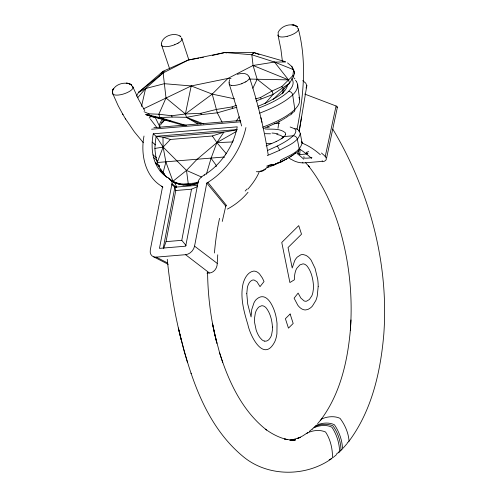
<?xml version="1.0" encoding="UTF-8"?>
<svg xmlns="http://www.w3.org/2000/svg" width="497" height="497" viewBox="0 0 497 497"><rect width="100%" height="100%" fill="white"/><g stroke="black" fill="none" stroke-linecap="round" stroke-linejoin="round"><path stroke-width="0.75" d="M302.897 162.227L302.884 162.991L322.037 161.401L322.205 160.618M112.67 93.175L112.726 92.809M133.016 87.584L132.972 87.876A10.692 3.678 -17.8 0 1 129.257 91.541A10.642 3.703 -17.7 0 1 113.347 94.43L113.105 94.219M278.047 35.057L278.103 34.691A10.692 3.672 -18 0 1 278.612 33.721M320.919 419.704C340.178 393.978 347.565 361.487 350.36 330.014L350.335 330.368C352.907 296.063 349.285 261.292 339.544 228.291L339.737 228.943C332.878 206.392 323.112 184.393 308.401 165.824L309.271 166.862L305.357 162.382M350.335 330.368L350.963 319.931M308.712 151.616L306.239 152.355L307.947 153.697A33.641 27.279 -64.2 0 1 305.624 154.076L302.046 154.381A33.647 27.285 -64.2 0 1 299.753 154.381L300.126 149.094M217.748 254.799L217.232 263.391L194.551 246.145L206.783 183.082C226.731 171.03 240.927 150.206 245.934 127.561M287.72 84.763C285.676 93.492 275.922 97.418 268.914 101.475A54.651 18.78 -17.9 0 1 257.912 106.277M273.164 99.412L289.589 83.223L293.317 76.898L292.907 75.631L293.572 69.673L291.857 66.511L287.533 62.883M277.997 128.245L279.003 121.43M299.753 154.381L298.032 153.039L298.43 150.653M299.169 131.338L301.555 117.118M299.169 131.332L306.835 85.59L305.723 83.117L302.76 80.644M144 136.035C140.396 154.368 145.074 177.044 162.55 186.76L150.318 249.823A8.809 6.598 -49.4 0 0 156.22 257.148L167.7 263.019M296.964 129.437C303.568 96.493 307.003 61.97 298.355 29.05M320.646 420.624L320.801 419.99A4.448 3.28 37.9 0 1 321.267 419.195C326.709 416.505 334.382 415.66 340.01 418.331C344.912 424.655 348.527 433.049 349.037 441.032A4.448 3.274 37.9 0 1 348.571 441.821L347.241 442.721M163.277 248.065L174.876 187.189L197.253 185.331M163.724 248.196L166.035 241.641L175.783 190.506L174.876 187.189M186.071 245.487L181.778 240.331L191.525 189.195L197.688 186.505M166.16 176.628A47.116 35.306 -49.4 0 1 164.389 174.559L159.997 170.806A47.116 35.306 -49.4 0 0 168.52 178.013L171.005 180.038L172.055 182.3A4.84 3.628 -49.4 0 1 171.999 183.679L159.45 248.37L185.692 246.183L198.235 181.498A4.84 3.628 -49.4 0 1 198.738 180.051L200.769 177.504L204.224 174.956A47.308 35.449 -49.4 0 0 215.704 166.172L216.04 166.458M176.075 187.642L176.149 187.232A4.84 3.628 -49.4 0 0 176.205 185.853L174.869 183.275L168.52 178.013M222.252 221.445L225.756 206.131L226.638 205.628L207.889 182.38M231.03 78.495L227.955 78.408L191.202 85.95L185.393 113.968L186.481 117.329L197.862 124.001M326.628 157.872L337.351 107.364M304.704 94.057L336.065 105.985L325.28 156.381L321.466 153.02M315.036 427.122L315.21 426.457A4.448 3.423 43.9 0 1 315.707 425.631C321.099 422.872 328.884 421.947 334.425 424.798C339.122 431.582 342.303 440.398 342.464 448.642A4.448 3.423 43.9 0 1 341.967 449.468L340.607 450.406M277.935 33.069C280.308 25.968 291.503 22.172 297.386 27.018L296.193 25.931L293.541 24.999L295.423 25.521L294.963 25.353L297.156 26.751M141.483 106.476L145.602 88.528L163.109 72.966L188.22 60.044L224.973 52.502L254.091 52.639L284.98 61.553M167.166 177.591L162.904 173.291L165.899 162.059L163.128 147.093L162.966 137.178L156.176 136.302A55.248 21.278 -71.1 0 0 154.884 148.435M206.367 174.248L211.063 158.301L216.866 142.62L223.905 132.109L237.187 129.829M312.619 429.246L312.725 428.917A4.448 3.479 46.7 0 1 313.24 428.079C318.608 425.302 326.436 424.332 331.94 427.258C336.537 434.223 339.526 443.2 339.538 451.537A4.448 3.479 46.7 0 1 339.029 452.382L336.668 453.686M293.317 76.898L294.653 73.028L293.572 69.673L274.499 62.069L251.836 54.757L224.973 52.502L212.343 55.447M170.39 139.464L162.966 137.178L223.905 132.109L212.374 135.973L170.39 139.464L163.128 147.093L157.214 162.507L158.388 165.414A44.755 21.862 89.6 0 0 161.19 170.806L162.904 173.291M198.812 58.124L188.22 60.044L162.948 71.351L166.01 97.959L158.847 114.235L159.935 117.596L186.493 125.567M252.886 88.249L257.154 79.253L253.072 65.486L251.836 54.757L254.091 52.639L259.043 54.502M229.657 79.632L228.943 82.608M306.407 87.323L306.835 85.59M136.352 96.176L138.57 92.33L162.948 71.351L164.464 71.301M282.781 93.281L283.893 90.659L283.818 88.255M197.092 182.734L196.259 183.958L189.748 185.095L183.474 185.021A47.116 35.306 -49.4 0 1 171.484 180.951M225.501 154.542L223.681 157.108L224.017 157.394M225.551 154.474L226.197 153.511A60.789 45.55 -49.4 0 0 233 140.75M236.156 121.169L239.268 116.752M160.512 125.095L161.115 124.238M348.919 441.311C371.899 410.534 380.627 371.644 383.821 334.021L383.846 333.667C386.716 293.441 381.64 252.811 370.172 214.201L369.979 213.548C361.002 184.089 348.708 155.58 332.822 129.177M306.189 87.665L305.935 88M282.246 93.697L282.557 93.281M282.619 93.194L283.675 91.771M170.601 180.274A39.238 23.657 -3.4 0 0 174.198 182.343A36.399 15.879 -12.1 0 0 182.486 184.449L182.772 184.089L194.631 183.101A37.536 33.958 73 0 0 198.719 181.883M161.084 73.662L162.948 71.351M320.31 420.474L317.626 423.661M347.31 443.324L343.16 448.114M137.539 97.859L145.602 88.528L164.339 83.695L191.202 85.95L212.213 94.113L234.671 98.866M265.063 103.593L273.114 94.362L289.589 83.223L288.508 79.862L274.499 62.069L253.072 65.486L227.955 78.408L212.213 94.113L185.393 113.968L171.664 115.739L158.847 114.235L148.839 113.825L144.049 111.719M190.301 184.462L189.748 185.095L188.264 183.822L186.499 170.409L163.128 147.093L156.176 136.302L237.063 129.58M247.096 188.972L245.158 191.065M169.645 179.485A39.089 24.285 82.9 0 0 172.95 181.268L186.499 170.409L196.88 159.512L216.866 142.62L236.15 131.599M163.24 118.882C160.978 120.951 158.562 124.238 159.935 127.431M255.452 98.928L260.59 97.487L272.033 91.007L281.929 86.509L292.907 75.631M258.31 108.24C268.1 104.42 277.898 100.096 286.166 93.498C290.366 90.243 295.814 83.931 291.708 78.607M149.168 118.093L150.765 116.515L155.201 117.404L160.053 127.257M292.317 112.701L292.714 112.316A3.541 2.752 45.3 0 0 294.827 109.477C297.405 106.867 300.076 103.494 299.66 99.599L297.604 84.155L296.423 81.446M161.096 123.262L164.762 120.187M184.17 184.387L183.244 184.822A47.116 35.306 -49.4 0 1 172.676 181.573M265.584 169.204L265.131 169.583M291.031 113.863L291.472 113.471M312.278 428.961L309.277 431.464M336.761 454.451L333.176 457.445M295.982 152.765L295.529 153.144M329.144 459.793L331.884 458.352A4.448 3.591 53.8 0 0 332.431 457.482C332.673 448.884 330.35 439.23 325.572 432.023C320.062 429.458 312.47 430.253 307.227 433.098A4.448 3.597 53.8 0 0 306.835 433.657M290.285 115.024L292.298 113.397M295.373 153.269L294.895 153.654M145.602 88.528L138.57 92.33L163.109 72.966M289.602 115.031L288.583 115.813M293.547 154.666L293.895 154.412M288.049 116.199L285.787 117.752M292.826 155.17L293.187 154.915M292.453 155.424L291.944 155.735M307.755 432.626L302.779 435.875L297.666 438.453L300.275 437.366L291.093 440.168M331.356 458.83C306.034 476.822 268.604 477.039 244.102 457.339C205.137 425.78 189.73 374.931 178.348 328.014L184.114 351.044L187.537 362.624L187.412 362.238M291.696 155.934L289.683 157.195M264.249 170.216L263.652 170.577M290.534 156.642L291.23 156.201M285.191 118.137L283.333 119.286M138.57 92.33L141.602 90.466M289.099 157.512L289.826 157.077M178.286 43.015L177.591 43.413M245.909 81.732L245.164 82.16M289.26 157.45L287.962 158.208M282.694 119.665L278.649 121.895M286.067 159.239L287.608 158.381M286.831 158.847L286.135 159.226M285.284 159.661L285.905 159.351M256.359 171.695C258.676 172.428 263.969 169.315 263.422 170.707M285.669 159.475L283.054 160.835M277.941 122.262L263.18 128.729M283.327 160.68L281.867 161.407M277.146 146.124C282.799 143.223 288.521 140.179 293.18 135.793C295.007 134.165 297.274 130.823 294.74 128.847A3.541 3.361 -52.9 0 1 298.772 130.891M282.818 160.953L282.333 161.196M282.091 161.32L281.6 161.556M277.028 146.18L267.759 150.405M276.108 141.602L266.125 145.925M143.372 108.893L191.202 85.95M280.768 161.96L281.109 161.798L278.892 162.823M339.134 451.897L340.507 450.953A4.448 3.454 45.3 0 0 341.01 450.12C340.818 441.746 337.917 432.502 332.847 425.774C327.262 423.382 319.77 424.071 314.483 426.873A4.448 3.454 45.3 0 0 313.974 427.712M279.357 150.398L267.274 155.617M280.525 160.338L280.513 160.345A3.541 0.429 64.1 0 1 280.675 162.01L277.053 163.681M280.557 160.326C288.21 155.797 299.84 152.517 302.095 143.012L300.225 133.171L299.324 131.612M252.712 53.26L254.091 52.639M256.117 100.984L273.114 94.362L272.033 91.007L257.154 79.253L249.469 79.029M276.81 163.786L276.04 164.128M275.785 164.24L273.723 165.116M275.307 164.42L274.611 164.718M274.288 164.855L273.965 164.998M273.462 165.228L272.685 165.544M272.163 165.762L271.474 166.035M271.511 164.29L266.721 166.153M270.952 166.246L270.088 166.588M242.12 83.564L241.505 83.794M269.393 166.855L268.697 167.122M166.01 97.959L185.393 113.968L200.912 113.304L216.226 109.464L232.142 106.898L236.491 105.246M266.976 167.756L268.312 167.253M259.614 113.154C268.939 109.62 278.158 105.563 286.434 99.94C291.379 96.269 297.784 91.703 297.709 84.857M262.615 127.238C274.015 122.778 285.744 117.932 294.827 109.477L292.683 94.865A3.541 2.752 45.3 0 0 288.527 91.367M338.817 452.028L338.159 452.251M236.895 107.215L217.313 112.819L201.335 114.608L186.481 117.329L172.08 117.043L159.935 117.596L145.484 114.353M237.311 74.301C241.033 73.276 246.425 72.425 248.867 76.227M197.874 182.759A36.399 10.766 -25.6 0 1 196.004 183.325L189.512 184.89L183.244 184.822M200.322 57.851L203.348 57.304M197.564 183.312A47.308 35.449 -49.4 0 1 196.023 183.753L189.512 184.896L182.492 184.443M163.128 147.093L154.884 148.435A50.234 20.725 -82.3 0 0 157.207 162.519L224.128 157.009M292.497 440.081L295.23 439.696L289.869 440.212L295.38 440.069L289.956 439.882L284.508 439L287.073 439.553C279.208 437.708 271.94 433.937 265.454 429.178L266.547 429.992C242.194 410.92 228.651 381.615 219.568 352.771L222.731 362.493M153.896 127.661L240.604 120.448M151.591 129.214L240.79 121.796M159.295 166.184L155.331 162.792A61.361 45.979 -49.4 0 1 153.573 157.45L152.983 154.828A61.361 45.979 -49.4 0 1 152.212 142.111A63.983 47.942 -49.4 0 1 153.269 133.817L237.237 126.834A62.28 46.668 -49.4 0 1 233.006 140.75L233.341 141.036M274.226 123.716L279.606 123.268M175.783 190.506L191.525 189.195M166.035 241.641L181.778 240.331M156.226 257.129L185.567 254.688A8.809 6.598 -49.4 0 0 194.557 246.145M206.994 273.17L209.392 272.971L185.567 254.688M212.374 135.973L216.866 142.62L232.708 141.956M274.499 62.069L285.7 61.982M266.479 143.583L271.741 143.633M265.249 128.984C271.772 129.493 279.805 128.12 285.16 132.637A20.681 6.281 -21.8 0 1 285.508 134.532M265.025 133.687L270.542 133.792M257.154 79.253L288.508 79.862L253.072 65.486M298.032 153.039L296.355 152.846M291.994 24.85L294.118 25.111M194.631 183.101L196.011 183.318M276.661 134.376L280.668 135.377L282.737 136.799A22.458 6.504 -20.7 0 1 282.886 137.048L283.017 137.452M283.445 61.404L284.949 61.69M290.161 126.996L294.622 128.754M146.211 114.757L172.459 121.653M146.168 114.826L184.064 125.449M301.418 141.869L302.313 142.154M224.973 52.502L226.427 52.999M203.832 123.995L186.481 117.329L201.061 124.144M186.499 170.409L201.645 177.081M153.747 256.893L168.222 264.311M161.196 170.8L162.444 171.471M180.84 36.722C174.925 31.653 162.159 35.883 161.376 43.842M150.715 116.484L150.051 116.043M161.68 186.226L162.904 187.158M131.817 85.217L129.232 83.639L129.748 83.794L127.81 83.297L129.748 83.794L131.817 85.217C125.778 80.582 113.198 84.285 112.384 92.312M171.819 184.604L175.503 187.717M158.388 165.414L159.344 166.222M289.068 157.791L290.739 159.257M225.458 154.61L225.787 154.896M223.892 157.537L223.557 157.251A55.72 41.754 -49.4 0 1 216.692 165.19L215.822 166.041L216.158 166.327M204.224 174.956L204.553 175.242M153.269 133.817L156.387 136.482M152.212 142.111L155.53 144.956M196.023 183.753L196.259 183.958A47.308 35.449 -49.4 0 0 197.812 183.505M152.983 154.828L156.487 157.822M153.573 157.45L157.207 160.562M159.282 166.24L155.406 162.923A55.72 41.754 -49.4 0 0 159.363 169.955L164.085 174.242L163.519 173.273L165.234 175.658A40.425 24.372 -3.4 0 0 166.278 176.783M165.899 162.059L172.956 181.268L174.205 182.337M171.999 183.679L176.149 187.232M163.221 173.608L164.389 174.664M179.964 35.865L180.566 36.455M293.994 77.961L294.907 78.886M295.479 80.297L296.255 81.21M143.248 142.589L134.333 131.804L125.25 118.441M216.866 142.62L226.265 153.654M206.783 183.082L225.756 206.131M156.704 127.356L150.262 118.945M301.455 141.682L302.095 143.012M164.085 174.242L163.525 173.509A55.72 41.754 -49.4 0 1 160.637 168.8M211.063 158.301L216.394 165.613M144.757 110.601L138.713 99.729L132.836 86.838M112.707 93.566L118.18 105.743L123.039 114.708M122.641 114.043L125.648 119.112M163.513 173.062L164.389 174.559M222.153 122.318L217.313 112.819L212.213 94.113M298.939 97.331L299.66 99.599M292.578 68.462L294.653 73.028M159.282 166.06L159.158 165.731M169.663 68.884L161.637 45.215M188.574 59.05L181.852 38.654M190.997 373.16L191.159 373.638M229.21 83.962L236.379 106.917L241.635 125.977M291.857 66.511L292.279 67.809M281.929 86.509L282.339 87.776M260.59 97.487L261.006 98.785M232.142 106.898L232.559 108.203M200.912 113.304L201.335 114.608M171.664 115.739L172.08 117.043M148.839 113.825L149.262 115.13M249.426 77.402C257.794 102.606 264.05 128.487 268.175 154.722M219.686 353.156L214.511 333.462L212.492 323.584L216.872 343.241C210.89 320.056 207.833 296.144 207.591 272.207M181.15 339.811C174.565 313.365 169.98 286.427 167.265 259.316M260.882 117.627L261.962 122.274M278.09 35.449L280.917 49.414L282.433 61.473M282.538 89.615L283.041 92.268M112.552 93.038L112.334 91.262L112.428 92.051M300.287 133.525C297.976 142.496 287.241 145.776 279.569 150.293A3.541 0.54 63.7 0 0 277.22 146.087M303.891 156.567L303.978 158.096A16.569 7.014 12.1 0 0 311.936 157.443M272.455 327.032C272.008 320.435 270.411 313.545 266.386 308.177A14.786 7.803 85.2 0 0 265.205 307.028A15.196 8.02 85.2 0 0 263.975 306.233L263.565 306.053A13.792 7.281 85.2 0 0 261.54 305.773L259.154 306.835A19.42 10.251 85.2 0 0 258.005 307.91L256.719 309.706A14.898 7.865 85.2 0 0 255.321 313.178L254.507 318.36A15.301 8.076 85.2 0 0 254.563 322.379L256.117 329.884A22.322 11.785 85.2 0 0 259.85 337.494L261.876 339.712A15.109 7.977 85.2 0 0 264.528 341.091M132.985 87.571A10.648 3.665 -18.4 0 0 132.631 86.521A10.611 3.659 -17.9 0 0 131.96 86.105M112.676 92.79A10.642 3.703 -17.7 0 1 112.707 92.69M113.154 94.175A10.654 3.647 -17 0 1 112.633 93.188M268.436 166.116A9.437 5.318 -21.4 0 1 263.199 170.03M229.415 82.608A10.692 3.665 -18 0 0 229.179 83.223A10.648 3.647 -18.2 0 0 231.465 85.378M248.786 76.581A10.648 3.647 -18.2 0 1 249.426 78.147A10.648 3.653 -18 0 1 248.357 79.862A10.704 3.665 -17.9 0 1 245.878 81.732M241.467 83.794A10.704 3.665 -17.9 0 1 231.416 85.354M244.99 82.117A10.654 3.51 -18.2 0 1 242.312 83.353M263.05 170.813A6.703 3.578 -25.1 0 1 260.484 171.676M177.479 43.382A10.648 3.578 -18 0 1 174.776 44.637M174.845 44.699A10.611 3.634 -17.8 0 1 163.985 46.581A10.642 3.665 -17.6 0 1 161.674 44.047M178.355 42.99A10.692 3.684 -17.8 0 0 181.896 39.387A10.642 3.665 -17.6 0 0 181.15 37.865M278.506 36.064A10.648 3.647 -17.4 0 1 278.022 35.063M287.167 36.331A10.611 3.628 -17.9 0 1 278.463 36.076M297.212 27.938A10.63 3.634 -17.9 0 1 297.541 28.099M298.032 28.397A10.654 3.678 -18.8 0 1 298.343 29.453L298.343 29.783A10.704 3.672 -18 0 1 297.119 31.572A10.648 3.647 -18 0 1 294.584 33.411A10.648 3.609 -18.1 0 1 287.173 36.3M150.1 116.025A54.651 18.78 -17.9 0 1 149.156 115.323M155.281 117.373A47.488 16.563 -17.9 0 1 154.853 117M162.836 119.274A3.541 2.752 45.3 0 1 161.388 123.219M272.455 327.032A15.618 8.244 85.2 0 1 272.375 330.294L271.642 334.58A13.357 7.051 85.2 0 1 270.523 337.401L269.293 339.165A15.537 8.2 85.2 0 1 264.528 341.11M248.015 192.283A43.084 27.08 -38.7 0 1 227.402 209.075M247.928 189.09A42.984 17.985 -39.4 0 0 251.96 184.157A43.202 16.258 -40.8 0 0 259.123 172.08M217.27 263.391A9.101 7.635 -78.1 0 1 209.386 273.039M214.437 252.985A148.901 68.064 87.6 0 1 219.55 218.332M182.772 184.101A37.536 29.05 77.1 0 1 172.956 181.256M336.071 105.979A8.809 1.833 2.8 0 1 336.705 107.712M297.436 153.809A149.87 78.147 83.9 0 1 303.754 159.202M300.536 149.69A149.87 79.135 85.3 0 1 311.681 158.543M302.748 162.867A9.101 3.541 15.1 0 1 291.254 159.22M325.1 156.4A9.101 4.243 14.4 0 1 322.385 161.724M302.182 143.142A148.901 81.707 -88.9 0 1 320.348 154.722M271.983 133.041A70.58 18.843 -16.9 0 1 277.953 133.786M285.483 134.538A13.605 4.175 -21.3 0 1 284.272 136.52A13.605 4.169 -21.3 0 1 281.29 138.812M282.004 138.446A3.541 2.752 45.3 0 1 284.104 136.551L293.18 135.793A3.541 2.752 45.3 0 1 297.305 139.123L299.2 148.715A3.541 2.752 45.3 0 1 297.517 151.66M267.119 127.17A110.707 24.403 -13.1 0 1 269.268 127.201M281.178 138.806A20.681 6.206 -21.7 0 1 276.083 141.583M281.414 161.301A55.428 19.19 -23 0 1 271.803 165.52M295.889 152.803A20.924 5.672 -24.4 0 1 292 155.667M285.185 159.612A36.349 10.872 -23.7 0 1 283.24 160.618M278.693 162.544A52.098 17.109 -23.4 0 1 275.176 164.109M273.046 164.352A64.61 22.732 -23.4 0 1 268.672 166.104M246.779 293.69L247.723 304.065L251.084 316.943L251.712 309.724L253.936 302.915A22.937 12.108 85.2 0 1 256.073 299.66C267.249 289.012 275.121 309.842 276.32 318.378A29.783 15.724 85.2 0 1 277.034 323.634L276.916 333.729A22.203 11.717 85.2 0 1 276.04 338.109A22.881 12.077 85.2 0 1 274.661 341.93C263.696 363.015 250.134 335.916 247.873 324.566C243.853 311.302 239.84 296.989 243.207 283.128C244.686 278.084 247.823 272.07 253.526 271.126A19.936 10.524 85.2 0 1 256.663 271.778A19.874 10.487 85.2 0 1 259.658 274.102L262.379 278.022L264.037 281.526L260.018 286.639L256.899 281.675L254.141 280.053A12.493 6.598 85.2 0 0 252.054 280.283L250.718 281.147A16.202 8.555 85.2 0 0 249.885 281.998A14.612 7.71 85.2 0 0 247.363 287.502L246.779 293.69M318.179 286.589L317.248 295.92A23.148 12.22 85.2 0 1 315.812 300.555L312.427 306.053A35.225 18.594 85.2 0 1 310.526 307.867L308.14 309.339L305.754 309.917A22.371 11.81 85.2 0 1 302.772 309.389A23.396 12.35 85.2 0 1 301.008 308.413A22.278 11.76 85.2 0 1 297.778 305.177L294.1 298.194L298.119 293.081L300.84 298.045L304.052 300.89A13.792 7.281 85.2 0 0 306.568 301.17L309.376 299.486L311.793 295.889A15.059 7.952 85.2 0 0 312.874 292.491L313.352 289.279A17.24 9.101 85.2 0 0 313.421 284.887C312.855 278.363 311.302 271.517 307.227 266.249A15.196 8.02 85.2 0 0 305.146 264.51A14.357 7.579 85.2 0 0 302.984 263.87L299.902 264.895L296.846 268.237A15.034 7.933 85.2 0 0 295.324 271.902A17.513 9.244 85.2 0 0 294.379 279.78L289.894 282.538L281.762 242.443L298.74 225.632L301.511 234.211L288.049 247.549L292.211 268.02L294.634 260.85A22.806 12.04 85.2 0 1 297.287 257.092L300.772 254.843A21.787 11.499 85.2 0 1 303.201 254.57L305.711 255.284A26.167 13.81 85.2 0 1 307.643 256.458L308.27 256.961A23.775 12.549 85.2 0 1 311.184 260.273L315.067 268.318L317.701 279.271A28.124 14.848 85.2 0 1 318.179 286.589M112.937 89.516L112.546 90.255L113.502 88.553L112.937 89.516M290.13 314.017L285.402 318.701L288.453 328.138L293.18 323.46L290.13 314.017M127.021 83.229L126.294 83.154L128.443 83.403L127.021 83.229"/></g></svg>
